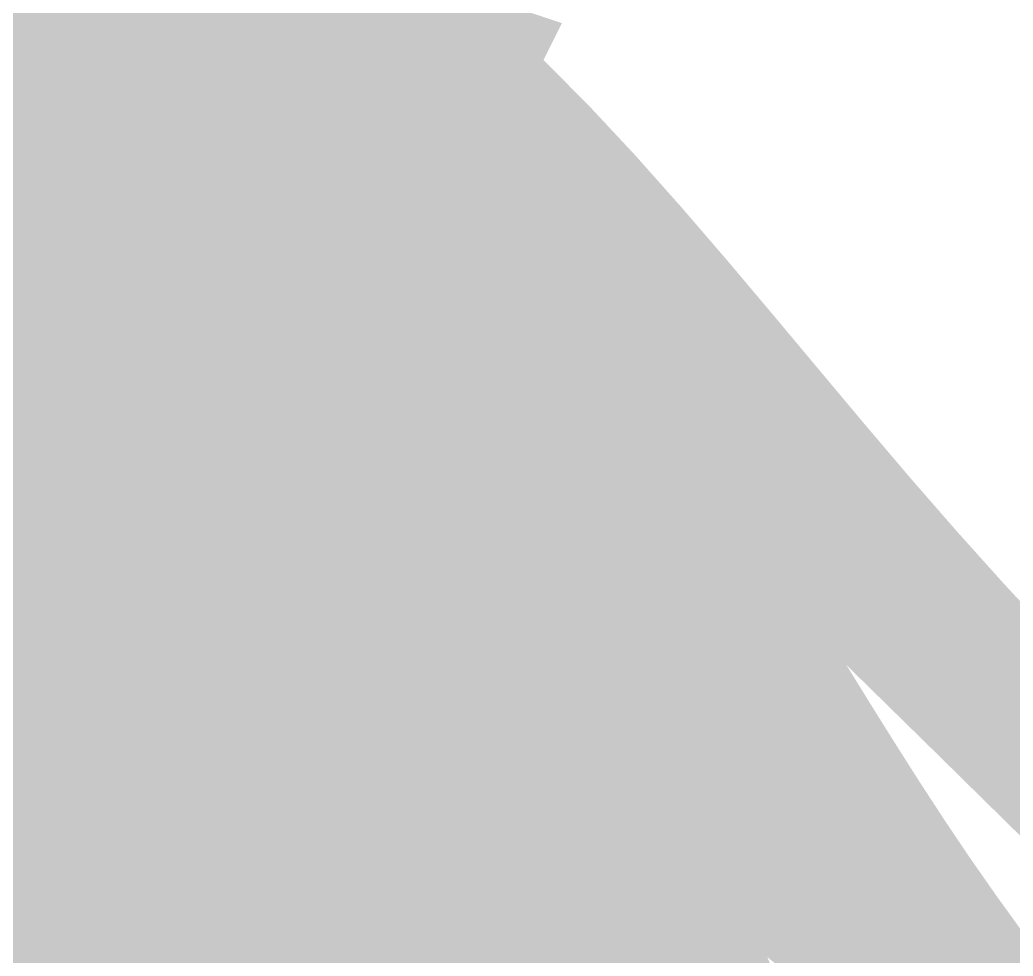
# Model space of a CAD drawing. Header units: millimetres. Extents: x -754 to 578, y -31 to 612.
# Drawn here: x -167.6 to -161.28, y 216.22 to 222.17 of the extents above; entities that cross this region are included whole.
import ezdxf

# ---------------------------------------------------------------- set-up
doc = ezdxf.new("R2010")
doc.units = ezdxf.units.MM
doc.layers.add('Images', color=7, linetype='Continuous')
doc.layers.add('magpiefill', color=3, linetype='Continuous')
picture_1 = doc.add_image_def('image11.jpg', size_in_pixel=(523, 700))

msp = doc.modelspace()

# ---------------------------------------------------------------- hatches: boundary and pattern name
at = {"layer": 'magpiefill', "true_color": 0x010101}
h = msp.add_hatch(color=18, dxfattribs=at)
h.dxf.hatch_style = 1
edge = h.paths.add_edge_path()
edge.add_line((-183.962828145885, 225.1641310465837), (-185.5509997714032, 225.0017711824827))
edge.add_line((-185.5509997714032, 225.0017711824827), (-188.2541343820467, 223.226319801045))
edge.add_line((-188.2541343820467, 223.2263198010449), (-193.81486294331, 219.2122550279875))
edge.add_line((-193.81486294331, 219.2122550279877), (-197.0586225035477, 216.124511711643))
edge.add_line((-197.0586225035477, 216.124511711643), (-197.5992474531419, 216.124511711643))
edge.add_line((-197.5992474531419, 216.124511711643), (-198.1398748684041, 216.587673721825))
edge.add_line((-198.1398748684041, 216.587673721825), (-198.2171070040602, 216.8964475407292))
edge.add_line((-198.2171070040602, 216.8964475407292), (-199.8389867841793, 215.6613509832867))
edge.add_line((-199.8389867841793, 215.6613509832867), (-202.0014915138921, 214.1174793251143))
edge.add_line((-202.0014915138921, 214.1174793251144), (-202.233187920861, 215.1209961592915))
edge.add_line((-202.233187920861, 215.1209961592915), (-202.1559557852048, 215.6613509832868))
edge.add_line((-202.1559557852048, 215.6613509832867), (-201.2291676916607, 216.6648665356382))
edge.add_line((-201.2291676916607, 216.6648665356383), (-200.9202391490357, 216.8964475407292))
edge.add_line((-200.9202391490357, 216.8964475407292), (-201.1519355560045, 217.0508344501813))
edge.add_line((-201.1519355560046, 217.0508344501814), (-202.6193510648109, 216.0473188978299))
edge.add_line((-202.6193510648109, 216.0473188978297), (-203.0055117430924, 216.3560927167339))
edge.add_line((-203.0055117430925, 216.3560927167339), (-203.0055117430925, 216.587673721825))
edge.add_line((-203.0055117430925, 216.587673721825), (-203.6233712940108, 216.587673721825))
edge.add_line((-203.6233712940108, 216.587673721825), (-203.8550677009796, 216.8964475407292))
edge.add_line((-203.8550677009797, 216.8964475407292), (-201.8470272425795, 217.9771571887196))
edge.add_line((-201.8470272425795, 217.9771571887196), (-201.4608665642984, 218.6718989221669))
edge.add_line((-201.4608665642984, 218.6718989221668), (-200.7657748777231, 219.289447841801))
edge.add_line((-200.765774877723, 219.289447841801), (-202.1559557852048, 219.0578668367099))
edge.add_line((-202.1559557852048, 219.0578668367098), (-201.0747034203484, 219.9841895752482))
edge.add_line((-201.0747034203484, 219.9841895752482), (-197.4447831818291, 222.0684160574158))
edge.add_line((-197.4447831818292, 222.0684160574159), (-194.0465593502788, 224.5386104541265))
edge.add_line((-194.0465593502788, 224.5386104541264), (-190.1849427047907, 226.7772238457459))
edge.add_line((-190.1849427047907, 226.7772238457459), (-187.8679712380968, 228.1667073126405))
edge.add_line((-187.8679712380967, 228.1667073126406), (-187.6362748311279, 229.0158372373657))
edge.add_line((-187.636274831128, 229.0158372373656), (-186.7867188732404, 229.5561920613607))
edge.add_line((-186.7867188732404, 229.5561920613607), (-185.8599307796966, 229.1702241468176))
edge.add_line((-185.8599307796966, 229.1702241468176), (-185.2420712287778, 229.2474182424565))
edge.add_line((-185.2420712287778, 229.2474182424565), (-183.9291224569526, 230.3281278904468))
edge.add_line((-183.9291224569526, 230.3281278904468), (-182.8478676264277, 231.0228696238943))
edge.add_line((-182.8478676264278, 231.0228696238942), (-182.7706354907716, 229.4789979657219))
edge.add_line((-182.7706354907716, 229.4789979657219), (-183.079566499065, 228.3210955039182))
edge.add_line((-183.079566499065, 228.3210955039181), (-183.3884950416903, 228.1667073126405))
edge.add_line((-183.3884950416903, 228.1667073126406), (-183.8518903212964, 228.3210955039183))
edge.add_line((-183.8518903212965, 228.3210955039181), (-184.4697474065468, 227.7035465842841))
edge.add_line((-184.4697474065468, 227.7035465842842), (-183.5164361165255, 226.8930303711103))
edge.add_line((-183.5164361165255, 226.8930303711103), (-183.3490394137245, 227.6180526684923))
edge.add_line((-183.3490394137245, 227.6180526684922), (-182.5678539787629, 228.064220236112))
edge.add_line((-182.567853978763, 228.064220236112), (-181.396077059155, 228.1199911820644))
edge.add_line((-181.3960770591549, 228.1199911820644), (-180.7264902479502, 227.8969073982545))
edge.add_line((-180.7264902479503, 227.8969073982547), (-180.7264902479503, 227.3949688846825))
edge.add_line((-180.7264902479503, 227.3949688846825), (-181.2844784353982, 227.1718851008727))
edge.add_line((-181.2844784353981, 227.1718851008726), (-182.3446591969174, 226.9488013170626))
edge.add_line((-182.3446591969174, 226.9488013170627), (-183.5722366612385, 226.0006952358709))
edge.add_line((-183.5722366612385, 226.0006952358708), (-183.5722366612385, 225.3314438844412))
edge.add_line((-183.5722366612385, 225.3314438844412), (-182.567853978763, 225.7218405061085))
edge.add_line((-182.567853978763, 225.7218405061085), (-180.1127015157901, 226.6699465873004))
edge.add_line((-180.1127015157901, 226.6699465873005), (-178.4945301011541, 227.5622817225397))
edge.add_line((-178.4945301011541, 227.5622817225397), (-176.8763611521869, 228.7334715875415))
edge.add_line((-176.8763611521869, 228.7334715875415), (-174.7559996291476, 230.2950580742105))
edge.add_line((-174.7559996291476, 230.2950580742105), (-175.8719784697115, 229.9046614525433))
edge.add_line((-175.8719784697114, 229.9046614525433), (-176.9321592312311, 229.514264830876))
edge.add_line((-176.9321592312311, 229.514264830876), (-178.048138071795, 229.7931195606384))
edge.add_line((-178.0481380717949, 229.7931195606384), (-179.0525207542704, 230.6296837499252))
edge.add_line((-179.0525207542705, 230.6296837499252), (-179.6663094864306, 231.856643279054))
edge.add_line((-179.6663094864305, 231.8566432790541), (-179.8895042682761, 233.2509169278657))
edge.add_line((-179.8895042682761, 233.2509169278656), (-179.6105089417179, 234.5336486847723))
edge.add_line((-179.6105089417179, 234.5336486847724), (-178.4387320221099, 235.8163804416791))
edge.add_line((-178.4387320221099, 235.816380441679), (-179.0525207542704, 235.593296657869))
edge.add_line((-179.0525207542705, 235.593296657869), (-181.9540652466025, 234.0874811171525))
edge.add_line((-181.9540652466025, 234.0874811171525), (-184.4650207199568, 232.6932074683409))
edge.add_line((-184.4650207199568, 232.6932074683409), (-185.8599924214104, 231.5777885492917))
edge.add_line((-185.8599924214104, 231.5777885492917), (-186.5853797773277, 230.5181418580203))
edge.add_line((-186.5853797773277, 230.5181418580204), (-187.3665652122892, 229.9046614525433))
edge.add_line((-187.3665652122892, 229.9046614525433), (-188.2035487262949, 229.6815776687334))
edge.add_line((-188.2035487262949, 229.6815776687335), (-188.7057413003667, 229.9046614525433))
edge.add_line((-188.7057413003667, 229.9046614525433), (-188.9847341612564, 230.239287128258))
edge.add_line((-188.9847341612564, 230.239287128258), (-188.9289360822122, 231.020079089767))
edge.add_line((-188.9289360822121, 231.0200790897669), (-188.3709478947642, 232.3028108466736))
edge.add_line((-188.3709478947643, 232.3028108466736), (-188.7615393794108, 233.1393750359607))
edge.add_line((-188.7615393794109, 233.1393750359607), (-188.8731380031681, 232.4143527385786))
edge.add_line((-188.873138003168, 232.4143527385786), (-189.3753281115713, 232.0797270628639))
edge.add_line((-189.3753281115713, 232.0797270628638), (-190.602905575892, 231.3547047654819))
edge.add_line((-190.602905575892, 231.3547047654819), (-190.9934970605385, 231.6335594952443))
edge.add_line((-190.9934970605385, 231.6335594952442), (-191.3840910108535, 231.856643279054))
edge.add_line((-191.3840910108535, 231.8566432790541), (-191.7746824955, 232.2470399007213))
edge.add_line((-191.7746824955, 232.2470399007213), (-191.942079198301, 232.8605203061983))
edge.add_line((-191.942079198301, 232.8605203061984), (-191.8862811192568, 233.2509169278657))
edge.add_line((-191.8862811192568, 233.2509169278656), (-192.3884712276605, 233.3624588197705))
edge.add_line((-192.3884712276606, 233.3624588197706), (-192.6674665542184, 233.5855426035804))
edge.add_line((-192.6674665542184, 233.5855426035804), (-193.0580605045337, 233.9759392252476))
edge.add_line((-193.0580605045337, 233.9759392252476), (-193.3928539101356, 234.4221067928675))
edge.add_line((-193.3928539101356, 234.4221067928674), (-193.2254572073347, 235.2586709821543))
edge.add_line((-193.2254572073347, 235.2586709821543), (-193.3928539101356, 235.2586709821543))
edge.add_line((-193.3928539101356, 235.2586709821543), (-193.8950440185394, 235.4259838200117))
edge.add_line((-193.8950440185394, 235.4259838200118), (-194.3972341269427, 235.8721513876314))
edge.add_line((-194.3972341269427, 235.8721513876314), (-194.6762294535009, 236.4298608471561))
edge.add_line((-194.6762294535009, 236.4298608471561), (-194.5646308297437, 236.9317993607283))
edge.add_line((-194.5646308297437, 236.9317993607283), (-194.4530346716554, 237.4895088202528))
edge.add_line((-194.4530346716554, 237.4895088202528), (-194.7320275325451, 237.5452797662053))
edge.add_line((-194.732027532545, 237.5452797662054), (-195.290018185661, 238.0472182797775))
edge.add_line((-195.290018185661, 238.0472182797775), (-195.6248115912634, 238.7164683493816))
edge.add_line((-195.6248115912634, 238.7164683493816), (-195.5690135122192, 239.3299487548587))
edge.add_line((-195.5690135122192, 239.3299487548587), (-194.6204313744567, 239.9434291603358))
edge.add_line((-194.6204313744567, 239.9434291603357), (-193.337053365423, 240.6126805117653))
edge.add_line((-193.337053365423, 240.6126805117654), (-192.4442717723732, 241.3377028091473))
edge.add_line((-192.4442717723732, 241.3377028091473), (-191.6630863374117, 242.0069541605769))
edge.add_line((-191.6630863374117, 242.006954160577), (-191.5514877136549, 242.1184960524818))
edge.add_line((-191.5514877136549, 242.1184960524819), (-191.2724923870967, 242.2300379443868))
edge.add_line((-191.2724923870967, 242.2300379443867), (-190.9376989814943, 242.5088926741491))
edge.add_line((-190.9376989814943, 242.5088926741491), (-190.8819009024502, 242.7319764579589))
edge.add_line((-190.8819009024501, 242.7319764579589), (-190.8819009024501, 242.8992892958163))
edge.add_line((-190.8819009024501, 242.8992892958164), (-190.9376989814943, 243.1223730796262))
edge.add_line((-190.9376989814943, 243.1223730796262), (-191.1050956842953, 243.2896859174837))
edge.add_line((-191.1050956842953, 243.2896859174837), (-191.2724923870967, 243.4012278093886))
edge.add_line((-191.2724923870967, 243.4012278093885), (-191.4956896346107, 243.4569987553411))
edge.add_line((-191.4956896346107, 243.4569987553411), (-191.3282929318093, 243.568540647246))
edge.add_line((-191.3282929318093, 243.568540647246), (-191.1050956842953, 243.568540647246))
edge.add_line((-191.1050956842953, 243.568540647246), (-190.8819009024501, 243.6243115931984))
edge.add_line((-190.8819009024501, 243.6243115931984), (-190.4913069521351, 243.6243115931984))
edge.add_line((-190.4913069521352, 243.6243115931984), (-190.2681121702897, 243.6243115931984))
edge.add_line((-190.2681121702897, 243.6243115931984), (-190.1007154674887, 243.6800825391509))
edge.add_line((-190.1007154674887, 243.6800825391508), (-189.9333187646873, 243.7916244310557))
edge.add_line((-189.9333187646873, 243.7916244310559), (-189.8217201409305, 244.0704791608182))
edge.add_line((-189.8217201409305, 244.0704791608182), (-189.7659195962179, 244.2377919986754))
edge.add_line((-189.7659195962179, 244.2377919986754), (-189.9891168437315, 244.4608757824854))
edge.add_line((-189.9891168437315, 244.4608757824855), (-190.7145041996488, 244.8512724041528))
edge.add_line((-190.7145041996488, 244.8512724041527), (-189.7659195962179, 244.6281886203427))
edge.add_line((-189.7659195962179, 244.6281886203427), (-189.2637294878142, 244.5166467284378))
edge.add_line((-189.2637294878141, 244.5166467284378), (-188.9847341612563, 244.6839595662952))
edge.add_line((-188.9847341612564, 244.6839595662952), (-188.9847341612564, 244.7955014582001))
edge.add_line((-188.9847341612564, 244.7955014582002), (-188.9847341612564, 245.0743561879625))
edge.add_line((-188.9847341612564, 245.0743561879625), (-189.1521333297258, 245.1858980798674))
edge.add_line((-189.1521333297258, 245.1858980798674), (-189.2637294878141, 245.4647528096297))
edge.add_line((-189.2637294878141, 245.4647528096298), (-188.817337458455, 245.4089818636772))
edge.add_line((-188.8173374584551, 245.4089818636772), (-188.5941426766099, 245.4089818636772))
edge.add_line((-188.5941426766099, 245.4089818636772), (-188.2593492710076, 245.4089818636772))
edge.add_line((-188.2593492710075, 245.4089818636772), (-188.2593492710075, 245.5205237555821))
edge.add_line((-188.2593492710075, 245.5205237555821), (-188.3151473500517, 245.855149431297))
edge.add_line((-188.3151473500517, 245.8551494312971), (-188.4267459738085, 246.0782319332814))
edge.add_line((-188.4267459738085, 246.0782319332813), (-188.4825440528526, 246.3570866630436))
edge.add_line((-188.4825440528527, 246.3570866630436), (-188.2035487262949, 246.3570866630436))
edge.add_line((-188.2035487262949, 246.3570866630436), (-187.9803539444493, 246.4128576089959))
edge.add_line((-187.9803539444493, 246.412857608996), (-187.8687553206925, 246.5801704468535))
edge.add_line((-187.8687553206925, 246.5801704468535), (-187.8129572416484, 246.9705670685208))
edge.add_line((-187.8129572416483, 246.9705670685208), (-187.7571591626042, 247.0821089604256))
edge.add_line((-187.7571591626042, 247.0821089604256), (-187.5339619150902, 247.0821089604256))
edge.add_line((-187.5339619150902, 247.0821089604256), (-187.3665652122892, 247.0821089604256))
edge.add_line((-187.3665652122892, 247.0821089604256), (-187.254966588532, 247.1936508523305))
edge.add_line((-187.2549665885319, 247.1936508523305), (-187.087569885731, 247.1936508523305))
edge.add_line((-187.087569885731, 247.1936508523305), (-187.0317718066868, 247.4725055820929))
edge.add_line((-187.0317718066868, 247.472505582093), (-187.0317718066868, 247.5840474739979))
edge.add_line((-187.0317718066868, 247.5840474739978), (-187.310767133245, 247.6955893659027))
edge.add_line((-187.310767133245, 247.6955893659027), (-187.087569885731, 247.8071312578076))
edge.add_line((-187.087569885731, 247.8071312578076), (-186.9201731829296, 247.8071312578076))
edge.add_line((-186.9201731829297, 247.8071312578076), (-186.6969784010845, 247.7513603118553))
edge.add_line((-186.6969784010845, 247.7513603118553), (-186.4179830745263, 247.6955893659027))
edge.add_line((-186.4179830745263, 247.6955893659027), (-186.0273915898798, 247.7513603118553))
edge.add_line((-186.0273915898798, 247.7513603118553), (-185.4694009367639, 247.8629022037602))
edge.add_line((-185.4694009367638, 247.8629022037601), (-185.1904056102057, 247.8629022037601))
edge.add_line((-185.1904056102056, 247.8629022037601), (-185.1904056102056, 247.6398184199503))
edge.add_line((-185.1904056102056, 247.6398184199504), (-185.1346075311615, 247.360963690188))
edge.add_line((-185.1346075311615, 247.360963690188), (-184.7440135808465, 247.1936508523305))
edge.add_line((-184.7440135808465, 247.1936508523305), (-184.2418234724428, 247.360963690188))
edge.add_line((-184.2418234724428, 247.360963690188), (-183.962828145885, 247.0263380144733))
edge.add_line((-183.962828145885, 247.0263380144733), (-183.5718396886035, 246.6374629196819))
edge.add_arc((-280.4371677586878, 190.0840839330436), 112.165843539517, 24.7196834331034, 30.277882808560207, ccw=False)
edge.add_arc((-176.7362248807561, 238.4804996146605), 2.34770697077903, 219.4264190677759, 277.5112522925736)
edge.add_arc((-174.1990015674482, 234.107992672581), 3.025916043660005, 76.09792839104102, 137.4828955815185, ccw=False)
edge.add_arc((-174.363699671963, 230.4072776329092), 6.697621683522432, 60.01917854986198, 82.34898294536907, ccw=False)
edge.add_arc((-174.27323199147, 226.3436893305659), 10.3885879204781, 55.16074552816218, 71.73216053091483, ccw=False)
edge.add_arc((-168.6272360603464, 229.9240189890295), 4.954608585265596, 86.65890143975243, 120.31950619075)
edge.add_arc((-167.1102780490694, 227.4735523597912), 7.836037325723806, 120.8490791888012, 144.9821508602809)
edge.add_arc((-172.469045772773, 231.4076116923318), 1.198890831365216, 152.0183299640194, 206.9559763139688)
edge.add_arc((-264.1162404005846, 120.4379487420404), 142.82303879835, 45.89312228263083, 50.63922831697852, ccw=False)
edge.add_line((-164.7115489902533, 222.9909971473013), (-164.823786222162, 222.5428978686437))
edge.add_line((-164.823786222162, 222.5428978686435), (-164.6563895193607, 222.3198140848337))
edge.add_line((-164.6563895193606, 222.3198140848338), (-164.1541969452888, 222.1525012469764))
edge.add_line((-164.1541969452888, 222.1525012469763), (-164.3215936480898, 221.8178755712616))
edge.add_line((-164.3215936480898, 221.8178755712616), (-164.0983988662447, 221.5390208414993))
edge.add_line((-164.0983988662447, 221.5390208414993), (-163.9868002424875, 221.2601661117369))
edge.add_line((-163.9868002424876, 221.2601661117369), (-164.3773941928025, 220.9255404360222))
edge.add_line((-164.3773941928025, 220.9255404360221), (-164.4331922718466, 220.5909147603072))
edge.add_line((-164.4331922718466, 220.5909147603072), (-164.2657955690457, 220.2562890845925))
edge.add_line((-164.2657955690457, 220.2562890845926), (-164.7121875984048, 220.0889762467352))
edge.add_line((-164.7121875984048, 220.0889762467351), (-165.158579627764, 220.20051813864))
edge.add_line((-165.158579627764, 220.20051813864), (-165.1027815487198, 219.8101215169728))
edge.add_line((-165.1027815487198, 219.8101215169728), (-165.7165678152119, 219.6428086791155))
edge.add_line((-165.7165678152119, 219.6428086791155), (-165.9955631417701, 219.8101215169727))
edge.add_line((-165.99556314177, 219.8101215169728), (-166.162959844571, 219.8658924629253))
edge.add_line((-166.162959844571, 219.8658924629253), (-166.330356547372, 219.6428086791155))
edge.add_line((-166.330356547372, 219.6428086791155), (-166.6093518739302, 219.4197248953054))
edge.add_line((-166.6093518739302, 219.4197248953054), (-166.8883472004883, 219.5312667872105))
edge.add_line((-166.8883472004884, 219.5312667872106), (-167.6137345564057, 219.0293282736384))
edge.add_line((-167.6137345564057, 219.0293282736384), (-167.6137345564057, 219.2524120574482))
edge.add_line((-167.6137345564057, 219.2524120574483), (-168.1159246648091, 219.6985796250679))
edge.add_line((-168.115924664809, 219.6985796250678), (-168.115924664809, 219.9216634088778))
edge.add_line((-168.115924664809, 219.9216634088778), (-168.2275232885662, 219.8101215169727))
edge.add_line((-168.2275232885662, 219.8101215169728), (-168.5623166941682, 219.3081830034006))
edge.add_line((-168.5623166941682, 219.3081830034006), (-168.5623166941682, 218.9735573276859))
edge.add_line((-168.5623166941682, 218.9735573276858), (-168.5623166941682, 218.2485350303039))
edge.add_line((-168.5623166941682, 218.2485350303039), (-168.9529081788147, 218.2485350303039))
edge.add_line((-168.9529081788147, 218.2485350303039), (-169.1203048816161, 218.4158478681612))
edge.add_line((-169.1203048816161, 218.4158478681611), (-169.1761054263287, 218.527389760066))
edge.add_line((-169.1761054263287, 218.527389760066), (-169.7340936137762, 218.6947025979234))
edge.add_line((-169.7340936137762, 218.6947025979235), (-170.0130889403344, 218.862015435781))
edge.add_line((-170.0130889403343, 218.862015435781), (-170.1246875640915, 218.7504735438761))
edge.add_line((-170.1246875640915, 218.7504735438761), (-170.1246875640915, 218.4716188141137))
edge.add_line((-170.1246875640915, 218.4716188141137), (-170.4594809696935, 218.0254512464938))
edge.add_line((-170.4594809696935, 218.0254512464938), (-170.6826757515391, 218.1927640843513))
edge.add_line((-170.6826757515391, 218.1927640843514), (-170.6826757515391, 218.3600769222088))
edge.add_line((-170.6826757515391, 218.3600769222088), (-171.3522650284122, 218.1927640843513))
edge.add_line((-171.3522650284123, 218.1927640843514), (-171.6870584340146, 217.8023674626841))
edge.add_line((-171.6870584340145, 217.8023674626841), (-172.412443324263, 217.5235127329217))
edge.add_line((-172.4124433242631, 217.5235127329217), (-172.7472367298654, 217.6908255707791))
edge.add_line((-172.7472367298654, 217.6908255707792), (-172.9146358983352, 217.9696803005416))
edge.add_line((-172.9146358983353, 217.9696803005415), (-173.1936287592246, 217.9696803005415))
edge.add_line((-173.1936287592246, 217.9696803005415), (-173.8074174913851, 217.4677417869694))
edge.add_line((-173.8074174913851, 217.4677417869693), (-174.3654081445014, 216.9100323274446))
edge.add_line((-174.3654081445014, 216.9100323274446), (-174.9233963319489, 216.240780976015))
edge.add_line((-174.923396331949, 216.240780976015), (-175.3697883613081, 215.6830715164905))
edge.add_line((-175.3697883613081, 215.6830715164905), (-175.7603823116231, 215.2926761766488))
edge.add_line((-175.760382311623, 215.2926761766487), (-176.3183704990709, 215.1253633387913))
edge.add_line((-176.318370499071, 215.1253633387913), (-176.8205630731428, 215.2369052306962))
edge.add_line((-176.8205630731428, 215.2369052306962), (-177.1553564787451, 215.5715296245856))
edge.add_line((-177.1553564787451, 215.5715296245856), (-177.4901498843475, 215.9061553003003))
edge.add_line((-177.4901498843474, 215.9061553003003), (-177.6575465871484, 216.4080938138725))
edge.add_line((-177.6575465871484, 216.4080938138725), (-177.9365419137065, 216.7984904355397))
edge.add_line((-177.9365419137066, 216.7984904355398), (-178.2155372402648, 216.8542613814923))
edge.add_line((-178.2155372402648, 216.8542613814923), (-178.5503306458671, 216.9658032733972))
edge.add_line((-178.5503306458671, 216.9658032733971), (-178.8293235067565, 216.9658032733971))
edge.add_line((-178.8293235067565, 216.9658032733971), (-179.3315160808286, 217.7465965167317))
edge.add_line((-179.3315160808286, 217.7465965167318), (-179.8337061892319, 218.4158478681612))
edge.add_line((-179.8337061892319, 218.4158478681611), (-180.0569009710771, 218.4158478681611))
edge.add_line((-180.0569009710771, 218.4158478681611), (-180.5032930004366, 218.6389316519711))
edge.add_line((-180.5032930004367, 218.6389316519711), (-181.2844784353982, 219.3639539493531))
edge.add_line((-181.2844784353981, 219.3639539493531), (-181.5076756829117, 219.6985796250679))
edge.add_line((-181.5076756829117, 219.6985796250678), (-181.6192718410001, 219.9216634088778))
edge.add_line((-181.6192718410001, 219.9216634088778), (-181.6750723857131, 220.2562890845925))
edge.add_line((-181.6750723857131, 220.2562890845926), (-181.8982671675583, 220.2562890845926))
edge.add_line((-181.8982671675583, 220.2562890845926), (-182.400457275962, 220.4236019224501))
edge.add_line((-182.400457275962, 220.42360192245), (-182.4562578206746, 220.5351438143549))
edge.add_line((-182.4562578206746, 220.5351438143549), (-182.6794526025198, 220.8697694900696))
edge.add_line((-182.6794526025198, 220.8697694900696), (-182.735250681564, 220.9813113819745))
edge.add_line((-182.735250681564, 220.9813113819745), (-183.0142460081221, 221.5947917874516))
edge.add_line((-183.0142460081222, 221.5947917874516), (-183.3490394137245, 221.8178755712616))
edge.add_line((-183.3490394137245, 221.8178755712616), (-183.5164361165254, 221.9851884091189))
edge.add_line((-183.5164361165255, 221.9851884091189), (-183.7396333640394, 222.3198140848338))
edge.add_line((-183.7396333640395, 222.3198140848338), (-183.8512319877963, 222.7659816524535))
edge.add_line((-183.8512319877963, 222.7659816524535), (-183.8512319877963, 223.0448351003903))
edge.add_line((-183.8512319877963, 223.0448351003903), (-183.4606380374813, 223.602544559915))
edge.add_line((-183.4606380374813, 223.6025445599149), (-183.6280347402826, 223.5467736139623))
edge.add_line((-183.6280347402827, 223.5467736139624), (-184.0186286905976, 223.9929411815822))
edge.add_line((-184.0186286905976, 223.9929411815822), (-184.0744267696418, 224.3833378032494))
edge.add_line((-184.0744267696418, 224.3833378032495), (-183.6280347402827, 225.0525891546789))
edge.add_line((-183.6280347402827, 225.0525891546788), (-183.962828145885, 225.1641310465837))
at = {"layer": 'magpiefill'}
h = msp.add_hatch(color=253, dxfattribs=at)
h.dxf.hatch_style = 1
h.paths.add_polyline_path([(-158.1451418932653, 215.5734863353377), (-158.4909214250334, 215.8678822003701), (-158.8403918099103, 216.1695159581099), (-159.1877131004561, 216.474605213621), (-159.3803776500811, 216.6476418251584), (-159.3690035384372, 216.4555004635045), (-159.4137153772956, 216.3487943152483), (-159.5062339165949, 216.3151048773418), (-159.6382799062734, 216.342013646737), (-159.8015740962698, 216.417102120386), (-159.9878372365226, 216.5279517952411), (-160.1887900769704, 216.6621441682539), (-160.3961533675516, 216.8072607363769), (-160.6028953616313, 216.9532173591373), (-160.8069743262806, 217.0992673463655), (-161.0075960319971, 217.2469983704667), (-161.2039662492783, 217.3979981038468), (-161.3952907486219, 217.5538542189115), (-161.5807753005254, 217.7161543880663), (-161.7596256754865, 217.8864862837169), (-161.9310476440027, 218.0664375782688), (-162.094503933945, 218.256930524108), (-162.2504851026776, 218.4562256935407), (-162.3997386649385, 218.6619182388541), (-162.5430121354651, 218.8716033123345), (-162.6810530289953, 219.0828760662687), (-162.8146088602667, 219.2933316529435), (-162.9444271440171, 219.5005652246457), (-163.0712553949842, 219.7021719336621), (-163.1926337433297, 219.8938200296088), (-163.2932727809125, 220.0634701514232), (-163.3546757150153, 220.1971560353713), (-163.3583457529211, 220.28091141772), (-163.2857861019125, 220.3007700347359), (-163.1184999692723, 220.2427656226856), (-162.8379905622837, 220.0929319178357), (-162.4257610882295, 219.8373026564529), (-162.5122769174958, 219.9404804491405), (-162.8062908611932, 220.2920662357377), (-163.1009463713096, 220.6413469106459), (-163.3955229188605, 220.9834448369547), (-163.6892999748611, 221.3134823777534), (-163.9815570103273, 221.6265818961323), (-164.2715734962745, 221.917865755181), (-164.3215936480898, 221.8178755712616), (-164.0983988662447, 221.5390208414993), (-163.9868002424876, 221.2601661117369), (-164.2656243056537, 221.0212947967376), (-164.1079114226962, 220.7913830880393), (-163.9401349559635, 220.5447684902017), (-163.7647203485475, 220.2847176909981), (-163.5840930435395, 220.014497378202), (-163.4006784840309, 219.7373742395868), (-163.2169021131135, 219.4566149629263), (-163.0351893738786, 219.1754862359937), (-162.857965709418, 218.8972547465627), (-162.6870070433831, 218.6245610147136), (-162.5214912216672, 218.3575408897557), (-162.3599465707234, 218.0957040533059), (-162.3451092748096, 218.0717151448236), (-161.7989274893805, 217.5362712998385), (-161.3151406334175, 217.0603076313892), (-160.8863034750773, 216.6389292479979), (-160.504970782517, 216.2672412581879), (-160.1636973238932, 215.9403487704816), (-159.8550378673629, 215.6533568934023), (-159.571547181083, 215.4013707354723), (-159.3057800332104, 215.1794954052146), (-159.0514658775992, 214.9831031458998), (-158.8070329108934, 214.808634739789), (-158.5720840154343, 214.6527981038911), (-158.3462220735632, 214.5123011552147), (-158.1290499676214, 214.3838518107688), (-157.9201705799502, 214.2641579875621), (-157.7191867928909, 214.1499276026039), (-157.5257014887847, 214.0378685729023), (-157.3395005352758, 213.9255488042168), (-157.1611017412193, 213.8139761573075), (-156.9912059007735, 213.7050184816843), (-156.830513808096, 213.6005436268576), (-156.679726257345, 213.5024194423376), (-156.5395440426786, 213.4125137776346), (-156.4106679582547, 213.3326944822589), (-156.2937987982313, 213.2648294057204), (-156.1893726135989, 213.2103038698469), (-156.0967664826783, 213.1685730857341), (-156.0150927406225, 213.1386097367955), (-155.9434637225848, 213.1193865064442), (-155.8809917637183, 213.1098760780935), (-155.8267891991763, 213.1090511351566), (-155.779968364112, 213.1158843610467), (-155.7396415936785, 213.1293484391771), (-155.705318336811, 213.1486573162659), (-155.6780964975731, 213.1739899922506), (-155.6594710938098, 213.2057667303737), (-155.6509371433669, 213.2444077938775), (-155.6539896640897, 213.2903334460046), (-155.6701236738236, 213.3439639499974), (-155.700834190414, 213.4057195690982), (-155.7476162317065, 213.4760205665497), (-155.8120348969004, 213.5555751664245), (-155.8959356106119, 213.6462434361166), (-156.0012338788111, 213.7501734038508), (-156.1298452074685, 213.8695130978515), (-156.283685102554, 214.006410546343), (-156.464669070038, 214.1630137775499), (-156.6747126158906, 214.3414708196968), (-156.9157312460822, 214.5439297010079), (-157.1883478910144, 214.7715500458478), (-157.4880151788158, 215.0215378631403), (-157.8088931620461, 215.290110757949)])
h = msp.add_hatch(color=255, dxfattribs=at)
h.dxf.hatch_style = 1
h.paths.add_polyline_path([(-161.7240462037317, 217.0903832249066), (-161.8844229070556, 217.3363900911635), (-162.0428840869643, 217.5856189723933), (-162.2009014170045, 217.8385601869794), (-162.3599465707233, 218.0957040533058), (-162.5214912216672, 218.3575408897559), (-162.6870070433831, 218.6245610147136), (-162.857965709418, 218.8972547465627), (-163.0351893738786, 219.1754862359937), (-163.2169021131135, 219.4566149629263), (-163.4006784840309, 219.7373742395868), (-163.5840930435395, 220.014497378202), (-163.7647203485476, 220.2847176909982), (-163.9401349559637, 220.5447684902017), (-164.1079114226962, 220.7913830880394), (-164.2656243056537, 221.0212947967376), (-164.3773941928025, 220.9255404360221), (-164.4331922718466, 220.5909147603072), (-164.2657955690457, 220.2562890845926), (-164.3031850948669, 220.2422750627017), (-164.2390693324616, 219.9672092660495), (-164.1648175652454, 219.7141981262663), (-164.0826253032437, 219.4806246512134), (-163.9946880564816, 219.2638718487521), (-163.9032013349847, 219.0613227267436), (-163.8103606487782, 218.8703602930491), (-163.7183615078876, 218.6883675555298), (-163.6293994223381, 218.5127275220469), (-163.5452961994771, 218.3413371915397), (-163.4663788359404, 218.1741495272595), (-163.3926006256857, 218.0116314835355), (-163.3239148626709, 217.8542500146972), (-163.2602748408537, 217.7024720750737), (-163.2016338541919, 217.5567646189944), (-163.1479451966433, 217.4175946007888), (-163.0991621621656, 217.2854289747859), (-163.0549421486812, 217.1606101747509), (-163.0137589699697, 217.0429825521918), (-162.9737905437755, 216.932265938052), (-162.9332147878425, 216.8281801632753), (-162.8902096199152, 216.7304450588053), (-162.8429529577376, 216.6387804555857), (-162.789622719054, 216.5529061845602), (-162.7283968216086, 216.4725420766722), (-162.6578736644862, 216.3971200014987), (-162.5783335721341, 216.3249199831486), (-162.4904773503404, 216.2539340843644), (-162.395005804893, 216.1821543678884), (-162.29261974158, 216.1075728964629), (-162.1840199661895, 216.02818173283), (-162.0699072845092, 215.9419729397322), (-161.9509825023272, 215.8469385799117), (-161.8280554343025, 215.7417322448042), (-161.7023719305781, 215.6276536406198), (-161.5752868501676, 215.5066640022615), (-161.4481550520849, 215.3807245646326), (-161.3223313953437, 215.2517965626365), (-161.1991707389581, 215.1218412311764), (-161.0800279419417, 214.9928198051557), (-160.9662578633084, 214.8666935194776), (-160.8585067855119, 214.7447076028565), (-160.754586684766, 214.6252432592516), (-160.651600960724, 214.5059656864325), (-160.5466530130396, 214.3845400821698), (-160.4368462413664, 214.2586316442335), (-160.3192840453578, 214.1259055703934), (-160.1910698246677, 213.98402705842), (-160.0493069789491, 213.830661306083), (-159.8930455516724, 213.6655047923445), (-159.7291221615722, 213.4963791209318), (-159.5663200711998, 213.333137176764), (-159.4134225431064, 213.1856318447603), (-159.2792128398432, 213.0637160098397), (-159.1724742239613, 212.9772425569214), (-159.101989958012, 212.9360643709245), (-159.0765433045464, 212.950034336768), (-159.1010063883597, 213.0251687116369), (-159.1646067832222, 213.1521372417792), (-159.2526609251482, 213.3177730457086), (-159.3504852501518, 213.5089092419391), (-159.4433961942475, 213.7123789489843), (-159.5167101934493, 213.915015285358), (-159.5557436837716, 214.1036513695741), (-159.545582462987, 214.2688704440359), (-159.6677643587119, 214.416666945229), (-159.8759078897417, 214.6687949925333), (-160.0812015613575, 214.918494855434), (-160.282274938111, 215.1648014817847), (-160.4788165494712, 215.4081195663033), (-160.6707796661355, 215.6491962404235), (-160.858117558802, 215.8887786355794), (-161.0407834981685, 216.127613883205), (-161.2187307549328, 216.366449114734), (-161.3919125997927, 216.6060314616006), (-161.5602823034458, 216.8471080552385)])
h = msp.add_hatch(color=253, dxfattribs=at)
h.dxf.hatch_style = 1
h.paths.add_polyline_path([(-158.2682405550169, 212.6937116913338), (-158.4506260187461, 212.9261261652219), (-158.6415299960441, 213.1653660528371), (-158.8393951739899, 213.4100226892235), (-159.0425863759067, 213.6587885855182), (-159.2494684251174, 213.910356252859), (-159.4584061449447, 214.1634182023834), (-159.545582462987, 214.2688704440359), (-159.5557436837716, 214.1036513695741), (-159.5167101934493, 213.915015285358), (-159.4433961942475, 213.7123789489843), (-159.3504852501518, 213.5089092419391), (-159.2526609251482, 213.3177730457086), (-159.1646067832222, 213.1521372417792), (-159.1010063883597, 213.0251687116369), (-159.0765433045464, 212.950034336768), (-159.101989958012, 212.9360643709245), (-159.1724742239613, 212.9772425569214), (-159.2792128398432, 213.0637160098397), (-159.4134225431064, 213.1856318447603), (-159.5663200711998, 213.333137176764), (-159.7291221615722, 213.4963791209318), (-159.8930455516724, 213.6655047923445), (-160.0493069789491, 213.830661306083), (-160.1910698246677, 213.98402705842), (-160.3192840453578, 214.1259055703934), (-160.4368462413664, 214.2586316442335), (-160.5466530130396, 214.3845400821699), (-160.651600960724, 214.5059656864325), (-160.7545866847659, 214.6252432592514), (-160.8585067855119, 214.7447076028565), (-160.9662578633084, 214.8666935194776), (-161.0800279419417, 214.9928198051557), (-161.1991707389581, 215.1218412311764), (-161.3223313953437, 215.2517965626365), (-161.4481550520849, 215.3807245646326), (-161.5752868501676, 215.5066640022615), (-161.7023719305781, 215.6276536406198), (-161.8280554343025, 215.7417322448042), (-161.9509825023272, 215.8469385799117), (-162.0699072845092, 215.9419729397322), (-162.1840199661895, 216.02818173283), (-162.2926197415799, 216.1075728964628), (-162.395005804893, 216.1821543678884), (-162.4904773503404, 216.2539340843644), (-162.5783335721341, 216.3249199831486), (-162.6578736644862, 216.3971200014987), (-162.7283968216086, 216.4725420766722), (-162.789622719054, 216.5529061845602), (-162.8429529577376, 216.6387804555857), (-162.8902096199152, 216.7304450588053), (-162.9332147878425, 216.8281801632753), (-162.9737905437755, 216.932265938052), (-163.0137589699697, 217.0429825521918), (-163.0549421486812, 217.1606101747509), (-163.0991621621657, 217.2854289747859), (-163.1479451966432, 217.4175946007888), (-163.2016338541919, 217.5567646189944), (-163.2602748408537, 217.7024720750737), (-163.3239148626709, 217.8542500146972), (-163.3926006256857, 218.0116314835355), (-163.4663788359404, 218.1741495272595), (-163.5452961994771, 218.3413371915397), (-163.6293994223381, 218.5127275220469), (-163.7183615078876, 218.6883675555298), (-163.8103606487783, 218.8703602930491), (-163.9032013349847, 219.0613227267436), (-163.9946880564816, 219.2638718487521), (-164.0826253032437, 219.4806246512134), (-164.1648175652454, 219.7141981262663), (-164.2390693324616, 219.9672092660495), (-164.3031850948669, 220.2422750627017), (-164.7121875984049, 220.0889762467351), (-164.3969896581357, 219.5020127523192), (-164.1061646561838, 218.9349185977569), (-163.8369515577436, 218.3871767655461), (-163.5865893280095, 217.8582702381849), (-163.3523169321759, 217.3476819981711), (-163.1313733354369, 216.8548950280025), (-162.9209975029869, 216.3793923101771), (-162.8485839896746, 216.2154055643336), (-162.5365721087619, 215.9638080096474), (-162.2725660059037, 215.7216798198459), (-162.0503217464039, 215.4893492870055), (-161.8635953955665, 215.2671447032027), (-161.7061430186956, 215.0553943605139), (-161.5717206810951, 214.8544265510157), (-161.454084448069, 214.6645695667842), (-161.3469903849213, 214.486151699896), (-161.2449665730398, 214.3192013727185), (-161.1456291581473, 214.1625475287834), (-161.0473663020504, 214.014719241913), (-160.9485661665557, 213.87424558593), (-160.8476169134698, 213.7396556346568), (-160.7429067045993, 213.609478461916), (-160.6328237017508, 213.4822431415301), (-160.5157560667308, 213.3564787473217), (-160.3905319088681, 213.2309906380868), (-160.2577391275788, 213.1056893125151), (-160.1184055698016, 212.9807615542702), (-159.9735590824747, 212.8563941470151), (-159.8242275125366, 212.7327738744132), (-159.6714387069257, 212.6100875201279), (-159.5162205125803, 212.4885218678224), (-159.3596007764388, 212.36826370116), (-159.2026151278417, 212.2495931967087), (-159.0463303257376, 212.1331641026558), (-158.8918209114771, 212.0197235600928), (-158.7401614264107, 211.9100187101118), (-158.5924264118892, 211.8047966938043), (-158.4496904092631, 211.7048046522625), (-158.313027959883, 211.6107897265778), (-158.1835136050996, 211.5234990578424), (-158.0620194362332, 211.4435085671801), (-157.9486077444824, 211.3707092958446), (-157.8431383710157, 211.3048210651215), (-157.7454711570015, 211.2455636962965), (-157.6554659436082, 211.1926570106555), (-157.5729825720042, 211.1458208294841), (-157.4978808833578, 211.104774974068), (-157.4300207188375, 211.0692392656933), (-157.369254133333, 211.0389880042137), (-157.3154020366192, 211.0140134037577), (-157.2682775521922, 210.9943621570215), (-157.2276938035483, 210.9800809567019), (-157.1934639141836, 210.9712164954953), (-157.1654010075943, 210.9678154660982), (-157.1433182072768, 210.9699245612071), (-157.127028636727, 210.9775904735187), (-157.1166335233833, 210.9911945530121), (-157.1133865104512, 211.0124567787974), (-157.1188293450784, 211.0434317872675), (-157.1345037744125, 211.0861742148154), (-157.161951545601, 211.1427386978336), (-157.2027144057917, 211.215179872715), (-157.2583341021321, 211.3055523758526), (-157.3303523817698, 211.4159108436392), (-157.4198593683045, 211.5476483821645), (-157.5261386911443, 211.6995119763053), (-157.6480223561489, 211.8695870806359), (-157.7843423691785, 212.0559591497301), (-157.9339307360931, 212.2567136381619), (-158.0956194627525, 212.4699360005051)])
h = msp.add_hatch(color=255, dxfattribs=at)
h.dxf.hatch_style = 1
h.paths.add_polyline_path([(-161.3533146575045, 218.5993958929895), (-161.6408231836248, 218.9195134094294), (-161.9290558452942, 219.2499040885178), (-162.219625069201, 219.5914671877635), (-162.4257610882295, 219.8373026564529), (-162.8379905622837, 220.0929319178357), (-163.1184999692723, 220.2427656226856), (-163.2857861019125, 220.3007700347359), (-163.3583457529211, 220.28091141772), (-163.3546757150153, 220.1971560353713), (-163.2932727809125, 220.0634701514232), (-163.1926337433297, 219.8938200296088), (-163.0712553949842, 219.702171933662), (-162.9444271440171, 219.5005652246457), (-162.8146088602667, 219.2933316529436), (-162.6810530289953, 219.0828760662687), (-162.5430121354651, 218.8716033123345), (-162.3997386649384, 218.6619182388541), (-162.2504851026776, 218.4562256935407), (-162.094503933945, 218.256930524108), (-161.9310476440027, 218.0664375782688), (-161.7596256754865, 217.8864862837169), (-161.5807753005254, 217.7161543880663), (-161.3952907486219, 217.5538542189115), (-161.2039662492783, 217.3979981038468), (-161.0075960319971, 217.2469983704667), (-160.8069743262806, 217.0992673463655), (-160.6028953616313, 216.9532173591373), (-160.3961533675516, 216.8072607363769), (-160.1887900769704, 216.6621441682539), (-159.9878372365226, 216.5279517952411), (-159.8015740962698, 216.417102120386), (-159.6382799062734, 216.342013646737), (-159.5062339165949, 216.3151048773418), (-159.4137153772956, 216.3487943152483), (-159.3690035384372, 216.4555004635045), (-159.3803776500811, 216.6476418251584), (-159.5270453492305, 216.7793675719668), (-159.8538684363375, 217.080993476766), (-160.168941552056, 217.3805647258566), (-160.4743437142091, 217.6801359556314), (-160.7721539406195, 217.9817618024832), (-161.0644512491104, 218.287496902805)])
h = msp.add_hatch(color=255, dxfattribs=at)
h.dxf.hatch_style = 1
h.paths.add_polyline_path([(-162.9209975029869, 216.3793923101771), (-163.1313733354369, 216.8548950280025), (-163.3523169321759, 217.3476819981711), (-163.5865893280096, 217.8582702381849), (-163.8369515577436, 218.3871767655462), (-164.1061646561838, 218.9349185977569), (-164.3969896581357, 219.5020127523192), (-164.7121875984049, 220.0889762467351), (-165.158579627764, 220.20051813864), (-165.1027815487198, 219.8101215169728), (-165.3852854698741, 219.7331133867253), (-165.26646617832, 219.3518919705854), (-165.1237508680484, 218.8768745037165), (-164.9618614040062, 218.3236217867926), (-164.7855196511406, 217.7076946204882), (-164.5994474743983, 217.0446538054776), (-164.4083667387265, 216.3500601424348), (-164.216999309072, 215.6394744320343), (-164.1873586860288, 215.5267331333957), (-163.9724510160457, 215.216705740248), (-163.7855832886571, 214.9584874854452), (-163.623043471655, 214.7438765528973), (-163.4811195328309, 214.5646711265145), (-163.3560994399766, 214.4126693902065), (-163.2442711608839, 214.2796695278834), (-163.1419226633445, 214.1574697234554), (-163.0453419151502, 214.0378681608322), (-162.9513460081072, 213.9142323446553), (-162.8588685300808, 213.7862070624916), (-162.7673721929506, 213.6550064226396), (-162.6763197085961, 213.5218445333972), (-162.5851737888974, 213.3879355030633), (-162.4933971457339, 213.2544934399359), (-162.4004524909854, 213.1227324523132), (-162.3058025365317, 212.9938666484935), (-162.2092370354028, 212.8691918522136), (-162.1118539052303, 212.7503307489628), (-162.0150781047966, 212.6389877396687), (-161.9203345928835, 212.536867225259), (-161.8290483282733, 212.4456736066614), (-161.742644269748, 212.3671112848035), (-161.6625473760898, 212.302884660613), (-161.5901826060808, 212.2546981350174), (-161.5269530261659, 212.2252906830572), (-161.4741741334421, 212.2215395762236), (-161.433139532669, 212.2513566601208), (-161.4051428286065, 212.3226537803524), (-161.3914776260143, 212.4433427825228), (-161.3934375296523, 212.6213355122355), (-161.4123161442801, 212.8645438150949), (-161.4494070746575, 213.1808795367049), (-161.6125755326966, 213.5158993701448), (-161.7840559312546, 213.8745685314071), (-161.9606988477459, 214.2503051126802), (-162.1424809175192, 214.6429456734297), (-162.3293787759234, 215.0523267731212), (-162.5213690583075, 215.4782849712204), (-162.7184284000203, 215.9206568271929)])
h = msp.add_hatch(color=255, dxfattribs=at)
h.dxf.hatch_style = 1
h.paths.add_polyline_path([(-164.4852546092707, 215.8270884368681), (-164.6095013753828, 216.2650497471756), (-164.7469962399653, 216.7477829723726), (-164.8970749930099, 217.270683695346), (-165.0590734245087, 217.8291474989828), (-165.2323273244533, 218.4185699661697), (-165.4161724828357, 219.0343466797935), (-165.609944689648, 219.6718732227411), (-165.7165678152119, 219.6428086791155), (-165.99556314177, 219.8101215169728), (-166.162959844571, 219.8658924629253), (-166.3159505706805, 219.6620070249373), (-166.2808151213276, 219.4883085831368), (-166.2416197847216, 219.3196273541889), (-166.1995852708429, 219.1537256333549), (-166.1559322896722, 218.9883657158964), (-166.1118815511902, 218.8213098970751), (-166.0686537653776, 218.6503204721521), (-166.0274696422149, 218.4731597363892), (-165.9895498916828, 218.2875899850476), (-165.9558027593508, 218.092193968315), (-165.9258866331444, 217.8888362560832), (-165.8991474365775, 217.6802018731701), (-165.8749310931644, 217.4689758443937), (-165.8525835264194, 217.2578431945716), (-165.8314506598566, 217.0494889485219), (-165.8108784169902, 216.8465981310624), (-165.7902127213345, 216.6518557670111), (-165.7689785895361, 216.4671802877548), (-165.7474174107724, 216.2914237509562), (-165.7259496673531, 216.1226716208475), (-165.7049958415879, 215.9590093616601), (-165.6849764157868, 215.7985224376262), (-165.6663118722595, 215.6392963129775), (-165.6494226933158, 215.4794164519458), (-165.6347293612655, 215.3169683187631), (-165.6223798250955, 215.1506989047447), (-165.6114319005015, 214.9820013095422), (-165.6006708698562, 214.8129301598903), (-165.5888820155326, 214.6455400825237), (-165.5748506199034, 214.4818857041777), (-165.5573619653413, 214.3240216515871), (-165.5352013342192, 214.1740025514868), (-165.5071540089099, 214.0338830306117), (-165.4722388717772, 213.9050639707292), (-165.4304092051488, 213.7863312737353), (-165.3818518913435, 213.6758170965582), (-165.3267538126803, 213.5716535961265), (-165.2653018514777, 213.4719729293685), (-165.1976828900548, 213.3749072532125), (-165.1240838107302, 213.278588724587), (-165.0446914958227, 213.1811495004201), (-164.9598719198146, 213.0811809152192), (-164.8707074258419, 212.979111013806), (-164.7784594492039, 212.8758270185814), (-164.6843894252002, 212.772216151946), (-164.58975878913, 212.6691656363004), (-164.4958289762928, 212.5675626940457), (-164.403861421988, 212.4682945475822), (-164.315117561515, 212.3722484193105), (-164.2307030949074, 212.2804360556834), (-164.1511007811365, 212.1943672993609), (-164.0766376439077, 212.1156765170547), (-164.0076407069263, 212.0459980754765), (-163.9444369938977, 211.9869663413382), (-163.8873535285274, 211.9402156813518), (-163.8367173345209, 211.9073804622288), (-163.7928554355834, 211.890095050681), (-163.7560014210451, 211.8896980715471), (-163.7260151427354, 211.9063451821721), (-163.7026630181082, 211.9398962980278), (-163.6857114646174, 211.9902113345862), (-163.6749268997171, 212.0571502073189), (-163.6700757408613, 212.1405728316979), (-163.6709244055038, 212.2403391231949), (-163.6772393110987, 212.3563089972817), (-163.6887557241703, 212.4879221024319), (-163.7050843075235, 212.632937019126), (-163.7258045730334, 212.788692060846), (-163.7504960325754, 212.9525255410739), (-163.7787381980245, 213.1217757732923), (-163.8101105812561, 213.2937810709828), (-163.8441926941454, 213.4658797476279), (-163.8805640485674, 213.6354101167094), (-163.9191389828574, 213.8013876632794), (-163.9611711411904, 213.9695365586677), (-164.008248994201, 214.147258145774), (-164.061961012524, 214.3419537674979), (-164.1238956667943, 214.5610247667393), (-164.1956414276467, 214.8118724863974), (-164.2787867657159, 215.1018982693721), (-164.374920151637, 215.4385034585633)])
h = msp.add_hatch(color=253, dxfattribs=at)
h.dxf.hatch_style = 1
h.paths.add_polyline_path([(-163.1271646131562, 211.1956613919697), (-163.2468329045133, 211.7211136113252), (-163.3799797909102, 212.2937989716702), (-163.5257409605211, 212.9072967556049), (-163.6832521015206, 213.5551862457297), (-163.8516489020827, 214.2310467246448), (-164.0300670503817, 214.9284574749504), (-164.216999309072, 215.6394744320343), (-164.4083667387265, 216.3500601424348), (-164.5994474743983, 217.0446538054775), (-164.7855196511406, 217.7076946204882), (-164.9618614040062, 218.3236217867926), (-165.1237508680484, 218.8768745037165), (-165.26646617832, 219.3518919705853), (-165.3852854698741, 219.7331133867253), (-165.609944689648, 219.6718732227411), (-165.4161724828357, 219.0343466797934), (-165.2323273244533, 218.4185699661697), (-165.0590734245087, 217.8291474989828), (-164.8970749930099, 217.2706836953462), (-164.7469962399653, 216.7477829723726), (-164.6095013753828, 216.2650497471757), (-164.4852546092707, 215.8270884368681), (-164.374920151637, 215.4385034585632), (-164.2787867657159, 215.1018982693722), (-164.1956414276467, 214.8118724863974), (-164.1238956667943, 214.5610247667392), (-164.061961012524, 214.3419537674979), (-164.008248994201, 214.147258145774), (-163.9611711411904, 213.9695365586677), (-163.9191389828574, 213.8013876632794), (-163.8805640485674, 213.6354101167094), (-163.8441926941454, 213.4658797476279), (-163.8101105812561, 213.2937810709828), (-163.7787381980245, 213.1217757732923), (-163.7504960325754, 212.9525255410739), (-163.7258045730334, 212.788692060846), (-163.7050843075235, 212.632937019126), (-163.6887557241703, 212.4879221024319), (-163.6772393110987, 212.3563089972817), (-163.6709244055038, 212.2403391231949), (-163.6700757408613, 212.1405728316979), (-163.6749268997171, 212.0571502073189), (-163.6857114646174, 211.9902113345862), (-163.7026630181082, 211.9398962980278), (-163.7260151427354, 211.9063451821721), (-163.7560014210451, 211.8896980715471), (-163.7928554355834, 211.890095050681), (-163.8367173345209, 211.9073804622288), (-163.8873535285274, 211.9402156813518), (-163.9444369938977, 211.9869663413382), (-164.0076407069263, 212.0459980754765), (-164.0766376439077, 212.1156765170547), (-164.1511007811365, 212.1943672993609), (-164.2307030949074, 212.2804360556835), (-164.315117561515, 212.3722484193105), (-164.403861421988, 212.4682945475821), (-164.4958289762928, 212.5675626940456), (-164.58975878913, 212.6691656363005), (-164.6843894252002, 212.772216151946), (-164.7784594492039, 212.8758270185814), (-164.8707074258419, 212.979111013806), (-164.9598719198146, 213.0811809152192), (-165.0446914958227, 213.1811495004201), (-165.1240838107302, 213.278588724587), (-165.1976828900548, 213.3749072532125), (-165.2653018514777, 213.4719729293685), (-165.3267538126803, 213.5716535961265), (-165.3818518913435, 213.6758170965582), (-165.4304092051488, 213.7863312737353), (-165.4722388717772, 213.9050639707292), (-165.5071540089099, 214.0338830306117), (-165.5352013342192, 214.1740025514868), (-165.5573619653413, 214.3240216515871), (-165.5748506199034, 214.4818857041777), (-165.5888820155326, 214.6455400825237), (-165.6006708698562, 214.8129301598902), (-165.6114319005015, 214.9820013095421), (-165.6223798250955, 215.1506989047447), (-165.6347293612655, 215.3169683187631), (-165.6494226933158, 215.4794164519458), (-165.6663118722595, 215.6392963129775), (-165.6849764157868, 215.7985224376262), (-165.7049958415879, 215.9590093616601), (-165.7259496673531, 216.1226716208475), (-165.7474174107724, 216.2914237509562), (-165.7689785895361, 216.4671802877547), (-165.7902127213345, 216.6518557670111), (-165.8108784169902, 216.8465981310624), (-165.8314506598566, 217.0494889485219), (-165.8525835264194, 217.2578431945717), (-165.8749310931644, 217.4689758443937), (-165.8991474365775, 217.6802018731701), (-165.9258866331444, 217.8888362560832), (-165.9558027593508, 218.092193968315), (-165.9895498916828, 218.2875899850476), (-166.0274696422149, 218.4731597363892), (-166.0686537653776, 218.6503204721521), (-166.1118815511902, 218.8213098970751), (-166.1559322896722, 218.9883657158964), (-166.1995852708429, 219.1537256333549), (-166.2416197847216, 219.3196273541889), (-166.2808151213276, 219.4883085831368), (-166.3159505706805, 219.6620070249373), (-166.330356547372, 219.6428086791155), (-166.6093518739303, 219.4197248953054), (-166.5404730386456, 219.3093435695668), (-166.4755310124378, 219.16934876568), (-166.4141769738033, 219.0012759425391), (-166.3560621012381, 218.8066605590384), (-166.3008375732384, 218.5870380740721), (-166.2481545683005, 218.3439439465347), (-166.1976642649205, 218.0789136353203), (-166.1490178415947, 217.7934825993233), (-166.1019323990461, 217.4894868507731), (-166.0563887269051, 217.1699646152418), (-166.012433537029, 216.8382546716358), (-165.9701135412747, 216.4976957988625), (-165.9294754514997, 216.1516267758288), (-165.8905659795612, 215.8033863814415), (-165.8534318373164, 215.4563133946079), (-165.8181197366222, 215.1137465942347), (-165.7846218844162, 214.7779857689317), (-165.7527124679549, 214.4471747461183), (-165.7221111695753, 214.1184183629173), (-165.6925376716142, 213.7888214564507), (-165.6862840948894, 213.7165075785922), (-165.4108059398472, 213.0432970483393), (-165.162309518519, 212.4691274159287), (-164.9379013800025, 211.9819579760843), (-164.7346880733951, 211.5697480235301), (-164.5497761477944, 211.2204568529899), (-164.380272152298, 210.9220437591876), (-164.2232826360033, 210.6624680368475), (-164.075914148008, 210.4296889806927), (-163.9358567056956, 210.2136921268289), (-163.8031341995937, 210.0125679768837), (-163.6783539885159, 209.8264332738659), (-163.5621234312758, 209.6554047607846), (-163.455049886687, 209.4995991806485), (-163.3577407135632, 209.3591332764666), (-163.2708032707178, 209.2341237912474), (-163.1948449169645, 209.1246874680001), (-163.1301070414805, 209.0307114598712), (-163.0753671548974, 208.951164560557), (-163.0290367982104, 208.8847859738916), (-162.9895275124146, 208.8303149037093), (-162.9552508385053, 208.7864905538439), (-162.9246183174776, 208.75205212813), (-162.8960414903267, 208.7257388304012), (-162.8679318980477, 208.7062898644918), (-162.8391215552233, 208.6928180037087), (-162.8101243707849, 208.6859302992501), (-162.7818747272518, 208.6866073717869), (-162.7553070071428, 208.6958298419901), (-162.7313555929771, 208.7145783305304), (-162.7109548672737, 208.743833458079), (-162.6950392125514, 208.7845758453069), (-162.6845430113295, 208.8377861128847), (-162.6804473676756, 208.9053865862086), (-162.6839202718533, 208.9930664095745), (-162.6961764356747, 209.1074564320034), (-162.718430570952, 209.2551875025161), (-162.7518973894975, 209.442890470134), (-162.7977916031231, 209.6771961838776), (-162.8573279236414, 209.9647354927683), (-162.9317210628644, 210.3121392458266), (-163.0218392286647, 210.7238630310036)])
h = msp.add_hatch(color=255, dxfattribs=at)
h.dxf.hatch_style = 1
h.paths.add_polyline_path([(-165.8905659795612, 215.8033863814415), (-165.9294754514997, 216.1516267758286), (-165.9701135412747, 216.4976957988625), (-166.012433537029, 216.8382546716358), (-166.0563887269051, 217.1699646152416), (-166.1019323990461, 217.4894868507731), (-166.1490178415947, 217.7934825993233), (-166.1976642649205, 218.0789136353203), (-166.2481545683005, 218.3439439465347), (-166.3008375732384, 218.5870380740721), (-166.3560621012381, 218.8066605590384), (-166.4141769738033, 219.0012759425391), (-166.4755310124378, 219.16934876568), (-166.5404730386456, 219.3093435695668), (-166.6093518739303, 219.4197248953054), (-166.8883472004884, 219.5312667872106), (-167.4019469890698, 219.1758766465518), (-167.3942626019678, 218.9173834627093), (-167.3898216128942, 218.4973429182581), (-167.3884009449101, 217.9539093929608), (-167.3897775210774, 217.3252372665807), (-167.3937282644578, 216.6494809188803), (-167.4000300981126, 215.9647947296228), (-167.4084599451035, 215.3093330785711), (-167.418794728492, 214.721250345488), (-167.4308368718961, 214.2298241455691), (-167.4444908011587, 213.8288250357391), (-167.4596864426788, 213.5031468083558), (-167.4698774793886, 213.3408318547036), (-167.339043876451, 213.0970944852562), (-167.2136620819999, 212.8895471957482), (-167.0938342612986, 212.7143808345221), (-166.9796625796105, 212.5677862499204), (-166.8712492021992, 212.4459542902858), (-166.768696294328, 212.3450758039609), (-166.6721060212604, 212.261341639288), (-166.5815805482599, 212.1909426446097), (-166.4970998944067, 212.1306461572519), (-166.4181554940494, 212.0795254704723), (-166.3441166353531, 212.0372303665119), (-166.2743526064831, 212.0034106276117), (-166.2082326956048, 211.9777160360125), (-166.1451261908834, 211.9597963739555), (-166.0844023804843, 211.9493014236813), (-166.0254305525726, 211.9458809674311), (-165.9676651050065, 211.9498605096683), (-165.9109008744148, 211.9642684437464), (-165.8550178071187, 211.9928088852414), (-165.7998958494399, 212.039185949729), (-165.7454149476999, 212.1071037527857), (-165.69145504822, 212.2002664099872), (-165.637896097322, 212.3223780369094), (-165.584618041327, 212.4771427491284), (-165.6071808036092, 212.7660359686802), (-165.6353528062943, 213.1155254222097), (-165.6637116564082, 213.4554888638406), (-165.6925376716142, 213.7888214564507), (-165.7221111695753, 214.1184183629174), (-165.7527124679549, 214.4471747461184), (-165.7846218844162, 214.7779857689316), (-165.8181197366222, 215.1137465942346), (-165.8534318373164, 215.4563133946079)])
h = msp.add_hatch(color=253, dxfattribs=at)
h.dxf.hatch_style = 1
h.paths.add_polyline_path([(-167.5793082329722, 212.2882810586096), (-167.5563377581162, 212.4758516406499), (-167.5344846593199, 212.6515185704381), (-167.5138229047772, 212.8269753444602), (-167.4944225680889, 213.0173281703588), (-167.4763537228558, 213.2376832557765), (-167.4596864426788, 213.5031468083558), (-167.4444908011587, 213.8288250357391), (-167.4308368718961, 214.2298241455691), (-167.418794728492, 214.721250345488), (-167.4084599451035, 215.3093330785711), (-167.4000300981126, 215.9647947296228), (-167.3937282644578, 216.6494809188803), (-167.3897775210774, 217.3252372665807), (-167.3884009449101, 217.9539093929608), (-167.3898216128942, 218.4973429182581), (-167.3942626019678, 218.9173834627093), (-167.4019469890698, 219.1758766465518), (-167.6137345564057, 219.0293282736384), (-167.6137345564057, 219.2524120574483), (-167.786069763289, 219.4055221621351), (-167.7905078257772, 219.3181648526626), (-167.7885860964698, 219.2338369817936), (-167.7815601659398, 219.1499444095683), (-167.7706856247601, 219.0638929960273), (-167.7572180635034, 218.9730886012111), (-167.7424130727427, 218.87493708516), (-167.7275262430507, 218.7668443079144), (-167.7138131650004, 218.646216129515), (-167.7023162733527, 218.51041213111), (-167.6932253796208, 218.3566067782815), (-167.6865171395062, 218.181928257719), (-167.6821682087102, 217.9835047561126), (-167.6801552429343, 217.758464460152), (-167.6804548978797, 217.5039355565272), (-167.683043829248, 217.2170462319279), (-167.6878986927405, 216.8949246730441), (-167.6949688867527, 216.5371078085562), (-167.7040947804567, 216.1527675351073), (-167.7150894857186, 215.7534844913308), (-167.7277661144048, 215.3508393158606), (-167.7419377783813, 214.9564126473302), (-167.7574175895145, 214.581785124373), (-167.7740186596706, 214.2385373856228), (-167.7915541007156, 213.9382500697133), (-167.8100628391974, 213.6895697428929), (-167.8304870603893, 213.4894066818701), (-167.8539947642465, 213.3317370909682), (-167.881753950724, 213.2105371745106), (-167.9149326197767, 213.1197831368208), (-167.9546987713597, 213.0534511822218), (-168.0022204054278, 213.0055175150374), (-168.0586655219362, 212.9699583395906), (-168.1247349208579, 212.9417226950038), (-168.1992606022378, 212.9196509595957), (-168.280607366139, 212.9035563464834), (-168.3671400126245, 212.8932520687844), (-168.4572233417571, 212.8885513396162), (-168.5492221535999, 212.8892673720959), (-168.641501248216, 212.8952133793412), (-168.7324254256683, 212.9062025744694), (-168.8205307957813, 212.9220870843976), (-168.9050387074248, 212.9428746912419), (-168.9853418192304, 212.9686120909182), (-169.0608327898293, 212.9993459793422), (-169.130904277853, 213.0351230524298), (-169.1949489419328, 213.0759900060969), (-169.2523594407002, 213.1219935362591), (-169.3025284327864, 213.1731803388325), (-169.3450120915832, 213.2296905015643), (-169.3800206495228, 213.2920376795288), (-169.407927853798, 213.3608289196318), (-169.4291074516013, 213.4366712687788), (-169.4439331901254, 213.5201717738756), (-169.4527788165627, 213.6119374818281), (-169.4560180781061, 213.7125754395417), (-169.454024721948, 213.8226926939225), (-169.4471102060207, 213.9432309486222), (-169.4353368312146, 214.0764705342776), (-169.4187046091597, 214.2250264382713), (-169.3972135514859, 214.3915136479859), (-169.3708636698232, 214.5785471508043), (-169.3396549758016, 214.7887419341093), (-169.3035874810512, 215.0247129852835), (-169.262661197202, 215.2890752917097), (-169.2169306349888, 215.5834842267319), (-169.1666683015672, 215.9057567075396), (-169.1122012031976, 216.2527500372827), (-169.0538563461403, 216.6213215191125), (-168.9919607366559, 217.008328456179), (-168.9268413810047, 217.4106281516325), (-168.8588252854474, 217.8250779086239), (-168.788239456244, 218.2485350303039), (-168.9529081788147, 218.2485350303039), (-168.9634244872704, 218.1360548814315), (-168.9909528290744, 217.9596193102604), (-169.032582369183, 217.7289785307998), (-169.0854022725524, 217.453882757059), (-169.1465017041385, 217.1440822030468), (-169.2129698288977, 216.8093270827722), (-169.2818958117861, 216.459367610244), (-169.35036881776, 216.1039539994715), (-169.4158619254495, 215.7519157610058), (-169.4773838681821, 215.4083995915642), (-169.534327292959, 215.0776314844063), (-169.5860848467817, 214.7638374327913), (-169.6320491766515, 214.471243429979), (-169.6716129295698, 214.2040754692287), (-169.7041687525381, 213.9665595437998), (-169.7291092925577, 213.7629216469517), (-169.7461853790186, 213.5956716905988), (-169.7565805708647, 213.4604552612743), (-169.7618366094289, 213.3512018641668), (-169.7634952360436, 213.2618410044642), (-169.7630981920416, 213.1863021873549), (-169.7621872187553, 213.1185149180271), (-169.7623040575174, 213.052408701669), (-169.7649904496606, 212.9819130434689), (-169.7714844609874, 212.9024128116334), (-169.7818094551795, 212.8151143264427), (-169.7956851203889, 212.7226792711952), (-169.8128311447674, 212.6277693291898), (-169.8329672164667, 212.5330461837248), (-169.8558130236385, 212.4411715180989), (-169.8810882544349, 212.3548070156106), (-169.5882311203765, 212.0440963320811), (-169.3302662724011, 211.7749621237396), (-169.1046652126636, 211.5439197724925), (-168.9088994433195, 211.3474846602464), (-168.740440466524, 211.1821721689075), (-168.5967597844324, 211.0444976803822), (-168.4753288992001, 210.9309765765769), (-168.3736193129822, 210.8381242393981), (-168.2891501883264, 210.7627722102445), (-168.2196313293498, 210.7030166684856), (-168.1628202005616, 210.6572699529832), (-168.1164742664714, 210.6239444025992), (-168.0783509915884, 210.6014523561957), (-168.046207840422, 210.5882061526345), (-168.0178022774817, 210.5826181307774), (-167.9908917672768, 210.5831006294865), (-167.9636308890679, 210.5888131238866), (-167.9357626811203, 210.6019036341538), (-167.9074272964507, 210.6252673167274), (-167.8787648880757, 210.6617993280462), (-167.8499156090119, 210.7143948245496), (-167.8210196122758, 210.7859489626764), (-167.7922170508842, 210.8793568988661), (-167.7636480778535, 210.9975137895576), (-167.735445060891, 211.1419372552345), (-167.7077092264655, 211.3086347725586), (-167.6805340157364, 211.4922362822363), (-167.6540128698631, 211.687371724974), (-167.6282392300051, 211.8886710414778), (-167.6033065373217, 212.0907641724542)])

# ---------------------------------------------------------------- pictures from other files: only their frames are drawn
at = {"layer": 'Images'}
image = msp.add_image(picture_1, insert=(-355.8175818121082, 1.13686837721616e-13), size_in_units=(221.90142857142854, 296.99999999999994), dxfattribs=at)
image.dxf.flags = 7

doc.saveas('drawing.dxf')
